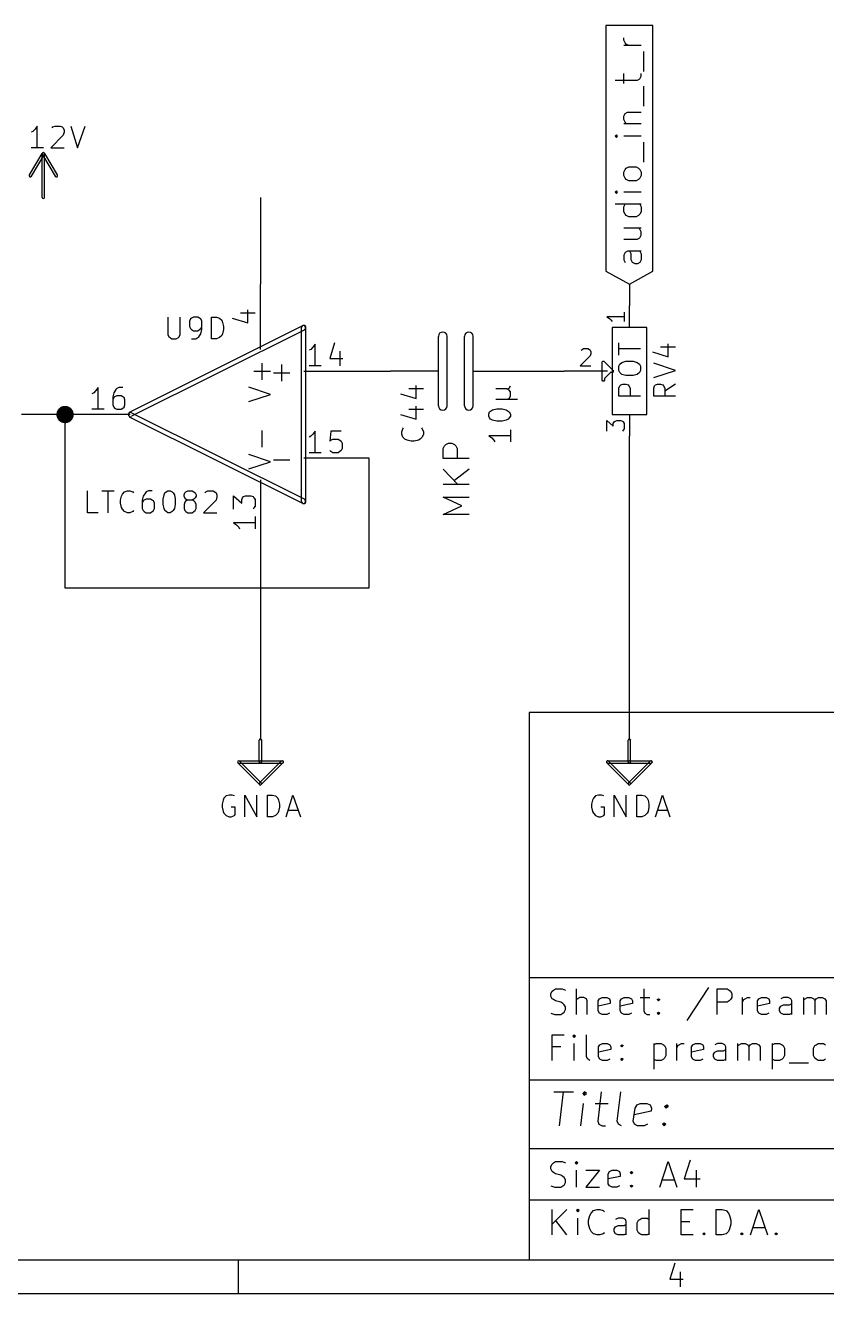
# Model space of a CAD drawing. Extents: x 10 to 329, y -200 to -10.
# Drawn here: x 147.5 to 194.4, y -200 to -125.8 of the extents above; entities that cross this region are included whole.
import ezdxf

# ---------------------------------------------------------------- set-up
doc = ezdxf.new("R2010")
doc.units = 0
doc.header["$MEASUREMENT"] = 0
doc.layers.add('BLACK', color=7, linetype='CONTINUOUS')
doc.layers.add('WHITE', color=7, linetype='CONTINUOUS')

msp = doc.modelspace()

# ---------------------------------------------------------------- linework, layer by layer
at = {"layer": 'Black'}
for p, q in [((182.88, -125.832), (181.508, -125.832)), ((181.508, -125.832), (181.508, -140.208)), ((184.252, -125.832), (182.88, -125.832)), ((184.252, -140.208), (184.252, -125.832)), ((182.55, -126.695), (182.55, -126.568)), ((182.626, -126.848), (182.55, -126.695)), ((183.566, -127), (182.55, -127)), ((182.702, -126.924), (182.626, -126.848)), ((182.855, -127), (182.702, -126.924)), ((183.718, -128.524), (183.718, -127.356)), ((182.042, -129.032), (183.363, -129.032)), ((182.55, -129.235), (182.55, -128.651)), ((183.363, -129.032), (183.49, -128.956)), ((183.49, -128.956), (183.566, -128.803)), ((183.566, -128.803), (183.566, -128.651)), ((183.718, -130.556), (183.718, -129.388)), ((182.55, -131.14), (182.626, -130.988)), ((182.55, -131.343), (182.55, -131.14)), ((182.626, -130.988), (182.778, -130.912)), ((182.778, -130.912), (183.566, -130.912)), ((148.107, -131.902), (147.98, -132.029)), ((148.234, -131.724), (148.107, -131.902)), ((148.234, -132.994), (148.234, -131.724)), ((149.098, -131.826), (149.149, -131.775)), ((149.149, -131.775), (149.276, -131.724)), ((149.276, -131.724), (149.581, -131.724)), ((149.581, -131.724), (149.682, -131.775)), ((149.682, -131.775), (149.758, -131.826)), ((149.758, -131.826), (149.809, -131.953)), ((149.809, -131.953), (149.809, -132.08)), ((150.19, -131.724), (150.597, -132.994)), ((150.597, -132.994), (151.028, -131.724)), ((182.626, -131.496), (182.55, -131.343)), ((182.55, -131.572), (183.566, -131.572)), ((182.702, -131.572), (182.626, -131.496)), ((147.98, -132.029), (147.879, -132.08)), ((149.758, -132.258), (149.022, -132.994)), ((149.809, -132.08), (149.758, -132.258)), ((182.118, -132.232), (182.042, -132.309)), ((182.042, -132.309), (182.118, -132.385)), ((182.042, -132.309), (182.194, -132.309)), ((182.194, -132.309), (182.118, -132.232)), ((182.118, -132.385), (182.194, -132.309)), ((183.566, -132.309), (182.55, -132.309)), ((183.718, -133.833), (183.718, -132.664)), ((147.777, -134.569), (148.514, -133.325)), ((148.59, -132.994), (147.879, -132.994)), ((147.904, -134.645), (148.641, -133.401)), ((148.514, -135.89), (148.514, -133.35)), ((148.539, -133.401), (149.276, -134.645)), ((148.666, -133.325), (149.403, -134.569)), ((148.666, -135.89), (148.666, -133.35)), ((149.022, -132.994), (149.809, -132.994)), ((182.626, -134.264), (182.702, -134.188)), ((182.702, -134.188), (182.855, -134.112)), ((182.855, -134.112), (183.286, -134.112)), ((183.286, -134.112), (183.413, -134.188)), ((183.413, -134.188), (183.49, -134.264)), ((182.55, -134.417), (182.626, -134.264)), ((182.55, -134.62), (182.55, -134.417)), ((182.626, -134.772), (182.55, -134.62)), ((182.702, -134.849), (182.626, -134.772)), ((182.855, -134.925), (182.702, -134.849)), ((183.286, -134.925), (182.855, -134.925)), ((183.413, -134.849), (183.286, -134.925)), ((183.49, -134.772), (183.413, -134.849)), ((183.49, -134.264), (183.566, -134.417)), ((183.566, -134.62), (183.49, -134.772)), ((183.566, -134.417), (183.566, -134.62)), ((182.118, -135.509), (182.042, -135.585)), ((182.042, -135.585), (182.118, -135.661)), ((182.042, -135.585), (182.194, -135.585)), ((182.194, -135.585), (182.118, -135.509)), ((182.118, -135.661), (182.194, -135.585)), ((183.566, -135.585), (182.55, -135.585)), ((161.29, -135.89), (161.29, -140.97)), ((183.566, -136.296), (182.042, -136.296)), ((182.55, -136.449), (182.626, -136.296)), ((182.55, -136.728), (182.55, -136.449)), ((183.49, -136.296), (183.566, -136.449)), ((183.566, -136.449), (183.566, -136.728)), ((182.626, -136.881), (182.55, -136.728)), ((182.702, -136.957), (182.626, -136.881)), ((182.855, -137.033), (182.702, -136.957)), ((183.286, -137.033), (182.855, -137.033)), ((183.413, -136.957), (183.286, -137.033)), ((183.49, -136.881), (183.413, -136.957)), ((183.566, -136.728), (183.49, -136.881)), ((182.55, -137.668), (183.566, -137.668)), ((183.49, -137.744), (183.413, -137.668)), ((183.566, -137.897), (183.49, -137.744)), ((183.566, -138.1), (183.566, -137.897)), ((182.55, -138.328), (183.363, -138.328)), ((183.363, -138.328), (183.49, -138.252)), ((183.49, -138.252), (183.566, -138.1)), ((182.626, -139.116), (182.55, -139.268)), ((182.55, -139.268), (182.55, -139.548)), ((182.778, -139.04), (182.626, -139.116)), ((183.566, -139.04), (182.778, -139.04)), ((182.982, -139.192), (182.905, -139.04)), ((182.982, -139.548), (182.982, -139.192)), ((183.49, -139.04), (183.566, -139.192)), ((183.566, -139.192), (183.566, -139.548)), ((182.55, -139.548), (182.626, -139.7)), ((183.058, -139.7), (182.982, -139.548)), ((183.21, -139.776), (183.058, -139.7)), ((183.363, -139.776), (183.21, -139.776)), ((183.49, -139.7), (183.363, -139.776)), ((183.566, -139.548), (183.49, -139.7)), ((181.508, -140.208), (182.88, -140.97)), ((182.88, -140.97), (184.252, -140.208)), ((161.29, -144.78), (161.29, -140.97)), ((182.88, -140.97), (182.88, -142.24)), ((182.88, -143.51), (182.88, -142.24)), ((159.639, -142.951), (160.553, -143.231)), ((160.122, -142.646), (160.985, -142.646)), ((160.553, -143.231), (160.553, -142.469)), ((182.575, -142.875), (181.559, -142.875)), ((181.559, -142.875), (181.712, -142.977)), ((181.712, -142.977), (181.813, -143.078)), ((181.813, -143.078), (181.864, -143.154)), ((182.575, -142.596), (182.575, -143.154)), ((163.754, -143.408), (153.619, -148.463)), ((163.881, -143.637), (153.746, -148.692)), ((163.703, -153.67), (163.703, -143.51)), ((163.957, -153.67), (163.957, -143.51)), ((181.864, -143.51), (181.864, -148.59)), ((183.896, -143.51), (181.864, -143.51)), ((183.896, -148.59), (183.896, -143.51)), ((164.49, -144.475), (164.363, -144.653)), ((164.49, -145.745), (164.49, -144.475)), ((165.633, -144.399), (165.354, -145.313)), ((171.704, -148.082), (171.704, -144.018)), ((172.212, -148.082), (172.212, -144.018)), ((173.228, -148.082), (173.228, -144.018)), ((173.736, -148.082), (173.736, -144.018)), ((182.27, -145.11), (182.27, -144.399)), ((164.236, -144.78), (164.135, -144.831)), ((164.363, -144.653), (164.236, -144.78)), ((165.354, -145.313), (166.116, -145.313)), ((165.938, -144.882), (165.938, -145.745)), ((180.594, -145.161), (180.01, -145.745)), ((180.061, -144.831), (180.111, -144.78)), ((180.111, -144.78), (180.188, -144.729)), ((180.188, -144.729), (180.442, -144.729)), ((180.442, -144.729), (180.543, -144.78)), ((180.543, -144.78), (180.594, -144.831)), ((180.594, -144.831), (180.619, -144.932)), ((180.619, -145.034), (180.594, -145.161)), ((180.619, -144.932), (180.619, -145.034)), ((183.54, -144.755), (182.27, -144.755)), ((163.83, -146.05), (166.37, -146.05)), ((164.846, -145.745), (164.135, -145.745)), ((166.37, -146.05), (168.91, -146.05)), ((171.704, -146.05), (168.91, -146.05)), ((173.736, -146.05), (176.53, -146.05)), ((176.53, -146.05), (179.07, -146.05)), ((181.61, -146.05), (179.07, -146.05)), ((180.01, -145.745), (180.619, -145.745)), ((181.28, -145.517), (181.331, -145.466)), ((181.28, -146.583), (181.28, -145.517)), ((181.331, -145.466), (181.381, -145.466)), ((181.381, -145.466), (181.915, -145.999)), ((181.813, -146.101), (181.432, -146.482)), ((181.813, -146.126), (181.813, -146.101)), ((181.94, -146.075), (181.889, -146.126)), ((181.915, -145.999), (181.94, -145.999)), ((181.94, -145.999), (181.94, -146.075)), ((182.27, -145.771), (182.321, -145.644)), ((182.27, -146.025), (182.27, -145.771)), ((182.321, -146.126), (182.27, -146.025)), ((182.321, -145.644), (182.448, -145.542)), ((182.448, -145.542), (182.677, -145.466)), ((182.677, -145.466), (183.109, -145.466)), ((183.109, -145.466), (183.337, -145.542)), ((183.337, -145.542), (183.464, -145.644)), ((183.464, -145.644), (183.54, -145.771)), ((183.54, -146.025), (183.464, -146.126)), ((183.54, -145.771), (183.54, -146.025)), ((181.331, -146.634), (181.28, -146.583)), ((181.381, -146.634), (181.331, -146.634)), ((181.432, -146.583), (181.381, -146.634)), ((181.432, -146.482), (181.432, -146.583)), ((181.889, -146.126), (181.813, -146.126)), ((182.448, -146.253), (182.321, -146.126)), ((182.372, -146.863), (182.499, -146.812)), ((182.677, -146.304), (182.448, -146.253)), ((182.499, -146.812), (182.677, -146.812)), ((183.109, -146.304), (182.677, -146.304)), ((182.677, -146.812), (182.804, -146.863)), ((183.337, -146.253), (183.109, -146.304)), ((183.464, -146.126), (183.337, -146.253)), ((151.536, -147.32), (151.435, -147.371)), ((151.663, -147.193), (151.536, -147.32)), ((151.79, -147.015), (151.663, -147.193)), ((151.79, -148.285), (151.79, -147.015)), ((152.705, -147.32), (152.654, -147.549)), ((152.654, -147.549), (152.654, -148.031)), ((152.832, -147.117), (152.705, -147.32)), ((152.756, -147.549), (152.705, -147.599)), ((152.883, -147.498), (152.756, -147.549)), ((152.883, -147.066), (152.832, -147.117)), ((153.01, -147.015), (152.883, -147.066)), ((153.137, -147.498), (152.883, -147.498)), ((153.238, -147.015), (153.01, -147.015)), ((153.238, -147.549), (153.137, -147.498)), ((153.314, -147.599), (153.238, -147.549)), ((175.717, -147.091), (175.057, -147.091)), ((175.717, -147.091), (175.844, -147.041)), ((175.844, -147.168), (175.717, -147.091)), ((175.844, -147.041), (175.92, -146.914)), ((175.92, -147.269), (175.844, -147.168)), ((175.844, -147.65), (175.92, -147.523)), ((175.92, -147.523), (175.92, -147.269)), ((182.27, -147.041), (182.321, -146.914)), ((182.27, -147.523), (182.27, -147.041)), ((183.54, -147.523), (182.27, -147.523)), ((182.321, -146.914), (182.372, -146.863)), ((182.804, -146.863), (182.855, -146.914)), ((182.855, -146.914), (182.931, -147.041)), ((182.931, -147.041), (182.931, -147.523)), ((152.146, -148.285), (151.435, -148.285)), ((152.705, -147.599), (152.654, -147.726)), ((152.654, -148.031), (152.705, -148.158)), ((152.705, -148.158), (152.756, -148.209)), ((152.756, -148.209), (152.883, -148.285)), ((152.883, -148.285), (153.137, -148.285)), ((153.137, -148.285), (153.238, -148.209)), ((153.238, -148.209), (153.314, -148.158)), ((153.365, -147.726), (153.314, -147.599)), ((153.314, -148.158), (153.365, -148.031)), ((153.365, -148.031), (153.365, -147.726)), ((174.752, -148.387), (174.879, -148.311)), ((174.879, -148.311), (175.133, -148.26)), ((175.057, -147.701), (176.327, -147.701)), ((175.133, -148.26), (175.438, -148.26)), ((175.438, -148.26), (175.666, -148.311)), ((175.666, -148.311), (175.793, -148.387)), ((175.717, -147.701), (175.844, -147.65)), ((151.13, -148.59), (147.32, -148.59)), ((149.86, -158.75), (149.86, -148.59)), ((153.67, -148.59), (151.13, -148.59)), ((153.619, -148.717), (163.754, -153.772)), ((153.746, -148.488), (163.881, -153.543)), ((174.65, -148.565), (174.701, -148.438)), ((174.65, -148.692), (174.65, -148.565)), ((174.701, -148.793), (174.65, -148.692)), ((174.701, -148.438), (174.752, -148.387)), ((174.752, -148.869), (174.701, -148.793)), ((174.879, -148.92), (174.752, -148.869)), ((175.133, -148.971), (174.879, -148.92)), ((175.438, -148.971), (175.133, -148.971)), ((175.666, -148.92), (175.438, -148.971)), ((175.793, -148.869), (175.666, -148.92)), ((175.793, -148.387), (175.844, -148.438)), ((175.844, -148.793), (175.793, -148.869)), ((175.844, -148.438), (175.92, -148.565)), ((175.92, -148.692), (175.844, -148.793)), ((175.92, -148.565), (175.92, -148.692)), ((181.559, -149.555), (181.559, -148.946)), ((181.559, -148.946), (181.94, -149.276)), ((181.864, -148.59), (183.896, -148.59)), ((181.94, -149.123), (181.991, -149.022)), ((181.991, -149.022), (182.042, -148.971)), ((182.042, -148.971), (182.143, -148.946)), ((182.143, -148.946), (182.372, -148.946)), ((182.372, -148.946), (182.474, -148.971)), ((182.474, -148.971), (182.524, -149.022)), ((182.524, -149.022), (182.575, -149.123)), ((182.88, -148.59), (182.88, -149.86)), ((164.363, -149.733), (164.236, -149.86)), ((164.49, -149.555), (164.363, -149.733)), ((164.49, -150.825), (164.49, -149.555)), ((165.405, -149.555), (165.354, -150.139)), ((166.014, -149.555), (165.405, -149.555)), ((175.92, -149.479), (175.92, -150.19)), ((181.94, -149.276), (181.94, -149.123)), ((182.524, -149.504), (182.474, -149.555)), ((182.575, -149.428), (182.524, -149.504)), ((182.575, -149.123), (182.575, -149.428)), ((164.236, -149.86), (164.135, -149.911)), ((165.354, -150.139), (165.405, -150.089)), ((165.405, -150.089), (165.532, -150.038)), ((165.532, -150.038), (165.837, -150.038)), ((165.837, -150.038), (165.938, -150.089)), ((165.938, -150.089), (166.014, -150.139)), ((166.014, -150.139), (166.065, -150.266)), ((166.065, -150.266), (166.065, -150.571)), ((171.983, -150.571), (172.06, -150.419)), ((172.06, -150.419), (172.136, -150.343)), ((172.136, -150.343), (172.288, -150.266)), ((172.288, -150.266), (172.491, -150.266)), ((172.491, -150.266), (172.644, -150.343)), ((172.644, -150.343), (172.72, -150.419)), ((172.72, -150.419), (172.796, -150.571)), ((175.92, -149.835), (174.65, -149.835)), ((174.65, -149.835), (174.828, -149.962)), ((174.828, -149.962), (174.955, -150.089)), ((174.955, -150.089), (175.006, -150.19)), ((182.88, -167.64), (182.88, -149.86)), ((163.83, -151.13), (166.37, -151.13)), ((164.846, -150.825), (164.135, -150.825)), ((165.405, -150.749), (165.354, -150.698)), ((165.532, -150.825), (165.405, -150.749)), ((165.837, -150.825), (165.532, -150.825)), ((165.938, -150.749), (165.837, -150.825)), ((166.014, -150.698), (165.938, -150.749)), ((166.065, -150.571), (166.014, -150.698)), ((166.37, -151.13), (167.64, -151.13)), ((167.64, -151.13), (167.64, -158.75)), ((171.983, -151.155), (171.983, -150.571)), ((173.507, -151.155), (171.983, -151.155)), ((172.796, -150.571), (172.796, -151.155)), ((171.983, -151.79), (172.847, -152.679)), ((173.507, -151.79), (172.644, -152.451)), ((161.29, -152.4), (161.29, -156.21)), ((173.507, -152.679), (171.983, -152.679)), ((151.181, -154.33), (151.181, -153.06)), ((152.019, -153.06), (152.73, -153.06)), ((152.375, -154.33), (152.375, -153.06)), ((153.111, -153.594), (153.162, -153.365)), ((153.162, -153.365), (153.213, -153.238)), ((153.213, -153.238), (153.34, -153.111)), ((153.34, -153.111), (153.518, -153.06)), ((153.518, -153.06), (153.645, -153.06)), ((153.645, -153.06), (153.822, -153.111)), ((153.822, -153.111), (153.873, -153.162)), ((154.432, -153.365), (154.381, -153.594)), ((154.559, -153.162), (154.432, -153.365)), ((154.61, -153.111), (154.559, -153.162)), ((154.737, -153.06), (154.61, -153.111)), ((154.965, -153.06), (154.737, -153.06)), ((155.6, -153.543), (155.651, -153.289)), ((155.651, -153.289), (155.702, -153.162)), ((155.702, -153.162), (155.778, -153.111)), ((155.778, -153.111), (155.88, -153.06)), ((155.88, -153.06), (156.007, -153.06)), ((156.007, -153.06), (156.134, -153.111)), ((156.134, -153.111), (156.185, -153.162)), ((156.185, -153.162), (156.261, -153.289)), ((156.261, -153.289), (156.312, -153.543)), ((156.82, -153.289), (156.87, -153.162)), ((156.82, -153.365), (156.82, -153.289)), ((156.87, -153.467), (156.82, -153.365)), ((156.87, -153.162), (156.921, -153.111)), ((156.921, -153.543), (156.87, -153.467)), ((156.921, -153.111), (157.048, -153.06)), ((157.048, -153.06), (157.302, -153.06)), ((157.302, -153.06), (157.404, -153.111)), ((157.404, -153.111), (157.48, -153.162)), ((157.48, -153.467), (157.404, -153.543)), ((157.48, -153.162), (157.531, -153.289)), ((157.531, -153.365), (157.48, -153.467)), ((157.531, -153.289), (157.531, -153.365)), ((158.039, -153.162), (158.09, -153.111)), ((158.09, -153.111), (158.217, -153.06)), ((158.217, -153.06), (158.521, -153.06)), ((158.521, -153.06), (158.623, -153.111)), ((158.623, -153.111), (158.699, -153.162)), ((158.699, -153.162), (158.75, -153.289)), ((158.75, -153.416), (158.699, -153.594)), ((158.75, -153.289), (158.75, -153.416)), ((159.715, -154.127), (159.715, -153.34)), ((159.715, -153.34), (160.198, -153.772)), ((160.198, -153.568), (160.249, -153.467)), ((160.249, -153.467), (160.299, -153.391)), ((160.299, -153.391), (160.426, -153.34)), ((160.426, -153.34), (160.731, -153.34)), ((160.731, -153.34), (160.858, -153.391)), ((160.858, -153.391), (160.909, -153.467)), ((160.909, -153.467), (160.985, -153.568)), ((173.076, -153.924), (171.983, -153.416)), ((171.983, -153.416), (173.507, -153.416)), ((153.111, -153.772), (153.111, -153.594)), ((153.162, -154.026), (153.111, -153.772)), ((153.213, -154.127), (153.162, -154.026)), ((153.34, -154.254), (153.213, -154.127)), ((153.518, -154.33), (153.34, -154.254)), ((153.822, -154.254), (153.645, -154.33)), ((153.873, -154.203), (153.822, -154.254)), ((154.381, -153.594), (154.381, -154.076)), ((154.432, -153.645), (154.381, -153.772)), ((154.381, -154.076), (154.432, -154.203)), ((154.483, -153.594), (154.432, -153.645)), ((154.432, -154.203), (154.483, -154.254)), ((154.61, -153.543), (154.483, -153.594)), ((154.483, -154.254), (154.61, -154.33)), ((154.864, -153.543), (154.61, -153.543)), ((154.965, -153.594), (154.864, -153.543)), ((154.864, -154.33), (154.965, -154.254)), ((155.042, -153.645), (154.965, -153.594)), ((154.965, -154.254), (155.042, -154.203)), ((155.092, -153.772), (155.042, -153.645)), ((155.042, -154.203), (155.092, -154.076)), ((155.092, -154.076), (155.092, -153.772)), ((155.6, -153.848), (155.6, -153.543)), ((155.651, -154.076), (155.6, -153.848)), ((155.702, -154.203), (155.651, -154.076)), ((155.778, -154.254), (155.702, -154.203)), ((155.88, -154.33), (155.778, -154.254)), ((156.134, -154.254), (156.007, -154.33)), ((156.185, -154.203), (156.134, -154.254)), ((156.261, -154.076), (156.185, -154.203)), ((156.312, -153.848), (156.261, -154.076)), ((156.312, -153.543), (156.312, -153.848)), ((156.87, -153.721), (156.82, -153.848)), ((156.82, -153.848), (156.82, -154.076)), ((156.82, -154.076), (156.87, -154.203)), ((156.921, -153.645), (156.87, -153.721)), ((156.87, -154.203), (156.921, -154.254)), ((157.048, -153.594), (156.921, -153.543)), ((157.048, -153.594), (156.921, -153.645)), ((156.921, -154.254), (157.048, -154.33)), ((157.302, -153.594), (157.048, -153.594)), ((157.404, -153.543), (157.302, -153.594)), ((157.404, -153.645), (157.302, -153.594)), ((157.302, -154.33), (157.404, -154.254)), ((157.48, -153.721), (157.404, -153.645)), ((157.404, -154.254), (157.48, -154.203)), ((157.531, -153.848), (157.48, -153.721)), ((157.48, -154.203), (157.531, -154.076)), ((157.531, -154.076), (157.531, -153.848)), ((158.699, -153.594), (157.963, -154.33)), ((160.198, -153.772), (160.198, -153.568)), ((160.909, -154.051), (160.858, -154.127)), ((160.985, -153.949), (160.909, -154.051)), ((160.985, -153.568), (160.985, -153.949)), ((171.983, -154.432), (173.076, -153.924)), ((151.79, -154.33), (151.181, -154.33)), ((153.645, -154.33), (153.518, -154.33)), ((154.61, -154.33), (154.864, -154.33)), ((156.007, -154.33), (155.88, -154.33)), ((157.048, -154.33), (157.302, -154.33)), ((157.963, -154.33), (158.75, -154.33)), ((160.985, -154.915), (159.715, -154.915)), ((159.715, -154.915), (159.893, -155.042)), ((160.985, -154.559), (160.985, -155.27)), ((173.507, -154.432), (171.983, -154.432)), ((159.893, -155.042), (160.02, -155.169)), ((160.02, -155.169), (160.071, -155.27)), ((161.29, -156.21), (161.29, -167.64)), ((167.64, -158.75), (149.86, -158.75)), ((177.013, -166.014), (177.013, -198.018)), ((285.013, -166.014), (177.013, -166.014)), ((161.214, -168.91), (161.214, -167.64)), ((161.366, -168.91), (161.366, -167.64)), ((182.804, -168.91), (182.804, -167.64)), ((182.956, -168.91), (182.956, -167.64)), ((159.969, -168.961), (161.239, -170.231)), ((160.02, -168.834), (161.29, -168.834)), ((160.02, -168.986), (161.29, -168.986)), ((160.071, -168.859), (161.341, -170.129)), ((161.239, -170.129), (162.509, -168.859)), ((161.29, -168.834), (162.56, -168.834)), ((161.29, -168.986), (162.56, -168.986)), ((161.341, -170.231), (162.611, -168.961)), ((182.829, -170.231), (181.559, -168.961)), ((181.61, -168.834), (182.88, -168.834)), ((181.61, -168.986), (182.88, -168.986)), ((182.931, -170.129), (181.661, -168.859)), ((184.099, -168.859), (182.829, -170.129)), ((182.88, -168.834), (184.15, -168.834)), ((182.88, -168.986), (184.15, -168.986)), ((184.201, -168.961), (182.931, -170.231)), ((159.106, -171.145), (159.055, -171.374)), ((159.156, -171.018), (159.106, -171.145)), ((159.283, -170.891), (159.156, -171.018)), ((159.461, -170.84), (159.283, -170.891)), ((159.639, -170.84), (159.461, -170.84)), ((159.766, -170.891), (159.639, -170.84)), ((160.376, -172.11), (160.376, -170.84)), ((160.376, -170.84), (161.087, -172.11)), ((161.087, -172.11), (161.087, -170.84)), ((161.696, -172.11), (161.696, -170.84)), ((161.696, -170.84), (162.001, -170.84)), ((162.001, -170.84), (162.179, -170.891)), ((162.179, -170.891), (162.306, -171.018)), ((162.306, -171.018), (162.357, -171.145)), ((162.357, -171.145), (162.408, -171.374)), ((162.789, -172.11), (163.195, -170.84)), ((163.195, -170.84), (163.627, -172.11)), ((180.721, -171.145), (180.67, -171.374)), ((180.772, -171.018), (180.721, -171.145)), ((180.899, -170.891), (180.772, -171.018)), ((181.077, -170.84), (180.899, -170.891)), ((181.254, -170.84), (181.077, -170.84)), ((181.381, -170.891), (181.254, -170.84)), ((181.991, -172.11), (181.991, -170.84)), ((181.991, -170.84), (182.702, -172.11)), ((182.702, -172.11), (182.702, -170.84)), ((183.312, -172.11), (183.312, -170.84)), ((183.312, -170.84), (183.617, -170.84)), ((183.617, -170.84), (183.794, -170.891)), ((183.794, -170.891), (183.921, -171.018)), ((183.921, -171.018), (183.972, -171.145)), ((183.972, -171.145), (184.023, -171.374)), ((184.404, -172.11), (184.81, -170.84)), ((184.81, -170.84), (185.242, -172.11)), ((159.055, -171.374), (159.055, -171.552)), ((159.055, -171.552), (159.106, -171.806)), ((159.106, -171.806), (159.156, -171.907)), ((159.156, -171.907), (159.283, -172.034)), ((159.283, -172.034), (159.461, -172.11)), ((159.817, -171.552), (159.588, -171.552)), ((159.588, -172.11), (159.766, -172.034)), ((159.766, -172.034), (159.817, -171.983)), ((159.817, -171.983), (159.817, -171.552)), ((162.179, -172.034), (162.001, -172.11)), ((162.306, -171.907), (162.179, -172.034)), ((162.357, -171.806), (162.306, -171.907)), ((162.408, -171.552), (162.357, -171.806)), ((162.408, -171.374), (162.408, -171.552)), ((162.916, -171.729), (163.5, -171.729)), ((180.67, -171.374), (180.67, -171.552)), ((180.67, -171.552), (180.721, -171.806)), ((180.721, -171.806), (180.772, -171.907)), ((180.772, -171.907), (180.899, -172.034)), ((180.899, -172.034), (181.077, -172.11)), ((181.432, -171.552), (181.204, -171.552)), ((181.204, -172.11), (181.381, -172.034)), ((181.381, -172.034), (181.432, -171.983)), ((181.432, -171.983), (181.432, -171.552)), ((183.794, -172.034), (183.617, -172.11)), ((183.921, -171.907), (183.794, -172.034)), ((183.972, -171.806), (183.921, -171.907)), ((184.023, -171.552), (183.972, -171.806)), ((184.023, -171.374), (184.023, -171.552)), ((184.531, -171.729), (185.115, -171.729)), ((159.461, -172.11), (159.588, -172.11)), ((162.001, -172.11), (161.696, -172.11)), ((181.077, -172.11), (181.204, -172.11)), ((183.617, -172.11), (183.312, -172.11)), ((177.013, -181.508), (285.013, -181.508)), ((178.283, -182.448), (178.359, -182.321)), ((178.283, -182.601), (178.283, -182.448)), ((178.359, -182.321), (178.435, -182.245)), ((178.435, -182.245), (178.562, -182.169)), ((178.562, -182.169), (178.943, -182.169)), ((178.943, -182.169), (179.146, -182.245)), ((179.781, -183.667), (179.781, -182.169)), ((183.718, -182.169), (183.718, -183.464)), ((187.503, -182.093), (186.233, -184.023)), ((188.011, -183.667), (188.011, -182.169)), ((188.011, -182.169), (188.595, -182.169)), ((188.595, -182.169), (188.722, -182.245)), ((188.722, -182.245), (188.798, -182.321)), ((188.798, -182.321), (188.874, -182.448)), ((188.874, -182.448), (188.874, -182.677)), ((178.359, -182.753), (178.283, -182.601)), ((178.435, -182.804), (178.359, -182.753)), ((178.562, -182.88), (178.435, -182.804)), ((178.867, -182.956), (178.562, -182.88)), ((178.994, -183.032), (178.867, -182.956)), ((179.07, -183.109), (178.994, -183.032)), ((179.146, -183.236), (179.07, -183.109)), ((179.857, -182.753), (179.781, -182.804)), ((179.984, -182.677), (179.857, -182.753)), ((180.213, -182.677), (179.984, -182.677)), ((180.365, -182.753), (180.213, -182.677)), ((180.416, -182.88), (180.365, -182.753)), ((180.416, -183.667), (180.416, -182.88)), ((181.051, -182.88), (181.127, -182.753)), ((181.051, -183.464), (181.051, -182.88)), ((181.762, -183.032), (181.051, -183.185)), ((181.127, -182.753), (181.28, -182.677)), ((181.28, -182.677), (181.559, -182.677)), ((181.559, -182.677), (181.712, -182.753)), ((181.712, -182.753), (181.762, -182.88)), ((181.762, -182.88), (181.762, -183.032)), ((182.347, -182.88), (182.423, -182.753)), ((182.347, -183.464), (182.347, -182.88)), ((183.058, -183.032), (182.347, -183.185)), ((182.423, -182.753), (182.575, -182.677)), ((182.575, -182.677), (182.855, -182.677)), ((182.855, -182.677), (183.007, -182.753)), ((183.007, -182.753), (183.058, -182.88)), ((183.058, -182.88), (183.058, -183.032)), ((183.515, -182.677), (184.074, -182.677)), ((184.506, -182.804), (184.582, -182.753)), ((184.582, -182.88), (184.506, -182.804)), ((184.582, -182.753), (184.658, -182.804)), ((184.582, -182.753), (184.582, -182.88)), ((184.658, -182.804), (184.582, -182.88)), ((188.595, -182.956), (188.011, -182.956)), ((188.722, -182.88), (188.595, -182.956)), ((188.798, -182.804), (188.722, -182.88)), ((188.874, -182.677), (188.798, -182.804)), ((189.509, -183.667), (189.509, -182.677)), ((189.509, -182.956), (189.586, -182.804)), ((189.586, -182.804), (189.662, -182.753)), ((189.662, -182.753), (189.789, -182.677)), ((189.789, -182.677), (189.941, -182.677)), ((190.373, -182.88), (190.449, -182.753)), ((190.373, -183.464), (190.373, -182.88)), ((191.084, -183.032), (190.373, -183.185)), ((190.449, -182.753), (190.602, -182.677)), ((190.602, -182.677), (190.881, -182.677)), ((190.881, -182.677), (191.033, -182.753)), ((191.033, -182.753), (191.084, -182.88)), ((191.084, -182.88), (191.084, -183.032)), ((191.668, -183.312), (191.745, -183.185)), ((191.897, -182.677), (191.745, -182.753)), ((191.745, -183.185), (191.897, -183.109)), ((192.176, -182.677), (191.897, -182.677)), ((191.897, -183.109), (192.253, -183.109)), ((192.329, -182.753), (192.176, -182.677)), ((192.253, -183.109), (192.38, -183.032)), ((192.38, -182.88), (192.329, -182.753)), ((192.38, -183.667), (192.38, -182.88)), ((193.091, -183.667), (193.091, -182.677)), ((193.091, -182.804), (193.167, -182.753)), ((193.167, -182.753), (193.294, -182.677)), ((193.294, -182.677), (193.523, -182.677)), ((193.523, -182.677), (193.675, -182.753)), ((193.675, -182.753), (193.726, -182.88)), ((193.726, -182.88), (193.802, -182.753)), ((193.726, -182.88), (193.726, -183.667)), ((193.802, -182.753), (193.954, -182.677)), ((193.954, -182.677), (194.158, -182.677)), ((194.158, -182.677), (194.31, -182.753)), ((194.31, -182.753), (194.386, -182.88)), ((194.386, -182.88), (194.386, -183.667)), ((178.283, -183.591), (178.511, -183.667)), ((178.511, -183.667), (178.867, -183.667)), ((178.867, -183.667), (178.994, -183.591)), ((178.994, -183.591), (179.07, -183.54)), ((179.07, -183.54), (179.146, -183.388)), ((179.146, -183.388), (179.146, -183.236)), ((181.127, -183.591), (181.051, -183.464)), ((181.28, -183.667), (181.127, -183.591)), ((181.559, -183.667), (181.28, -183.667)), ((181.712, -183.591), (181.559, -183.667)), ((182.423, -183.591), (182.347, -183.464)), ((182.575, -183.667), (182.423, -183.591)), ((182.855, -183.667), (182.575, -183.667)), ((183.007, -183.591), (182.855, -183.667)), ((183.718, -183.464), (183.794, -183.591)), ((183.794, -183.591), (183.921, -183.667)), ((183.921, -183.667), (184.074, -183.667)), ((184.506, -183.591), (184.582, -183.54)), ((184.582, -183.667), (184.506, -183.591)), ((184.582, -183.54), (184.658, -183.591)), ((184.582, -183.54), (184.582, -183.667)), ((184.658, -183.591), (184.582, -183.667)), ((190.449, -183.591), (190.373, -183.464)), ((190.602, -183.667), (190.449, -183.591)), ((190.881, -183.667), (190.602, -183.667)), ((191.033, -183.591), (190.881, -183.667)), ((191.668, -183.464), (191.668, -183.312)), ((191.745, -183.591), (191.668, -183.464)), ((191.897, -183.667), (191.745, -183.591)), ((192.253, -183.667), (191.897, -183.667)), ((192.38, -183.591), (192.253, -183.667)), ((178.359, -186.36), (178.359, -184.861)), ((178.359, -184.861), (179.07, -184.861)), ((179.654, -184.861), (179.578, -184.937)), ((179.578, -184.937), (179.654, -185.014)), ((179.73, -184.937), (179.654, -184.861)), ((179.654, -184.861), (179.654, -185.014)), ((179.654, -185.014), (179.73, -184.937)), ((179.654, -186.36), (179.654, -185.369)), ((180.365, -186.157), (180.365, -184.861)), ((181.153, -185.445), (181.305, -185.369)), ((181.305, -185.369), (181.585, -185.369)), ((181.585, -185.369), (181.737, -185.445)), ((184.302, -185.369), (184.302, -186.868)), ((184.302, -185.445), (184.455, -185.369)), ((184.455, -185.369), (184.734, -185.369)), ((184.734, -185.369), (184.887, -185.445)), ((185.649, -186.36), (185.649, -185.369)), ((185.801, -185.445), (185.928, -185.369)), ((185.928, -185.369), (186.08, -185.369)), ((186.588, -185.445), (186.741, -185.369)), ((186.741, -185.369), (187.02, -185.369)), ((187.02, -185.369), (187.173, -185.445)), ((188.036, -185.369), (187.884, -185.445)), ((188.316, -185.369), (188.036, -185.369)), ((188.468, -185.445), (188.316, -185.369)), ((189.23, -186.36), (189.23, -185.369)), ((189.306, -185.445), (189.433, -185.369)), ((189.433, -185.369), (189.662, -185.369)), ((189.662, -185.369), (189.814, -185.445)), ((189.941, -185.445), (190.094, -185.369)), ((190.094, -185.369), (190.297, -185.369)), ((190.297, -185.369), (190.449, -185.445)), ((191.237, -185.369), (191.237, -186.868)), ((191.237, -185.445), (191.389, -185.369)), ((191.389, -185.369), (191.668, -185.369)), ((191.668, -185.369), (191.821, -185.445)), ((193.802, -185.445), (193.929, -185.369)), ((193.929, -185.369), (194.234, -185.369)), ((194.234, -185.369), (194.361, -185.445)), ((178.867, -185.572), (178.359, -185.572)), ((180.442, -186.284), (180.365, -186.157)), ((181.077, -185.572), (181.153, -185.445)), ((181.077, -186.157), (181.077, -185.572)), ((181.788, -185.725), (181.077, -185.877)), ((181.153, -186.284), (181.077, -186.157)), ((181.737, -185.445), (181.788, -185.572)), ((181.788, -185.572), (181.788, -185.725)), ((182.372, -185.496), (182.448, -185.445)), ((182.448, -185.572), (182.372, -185.496)), ((182.448, -185.445), (182.524, -185.496)), ((182.448, -185.445), (182.448, -185.572)), ((182.524, -185.496), (182.448, -185.572)), ((184.887, -185.445), (184.937, -185.496)), ((184.937, -185.496), (185.014, -185.649)), ((185.014, -186.08), (184.937, -186.233)), ((185.014, -185.649), (185.014, -186.08)), ((185.649, -185.649), (185.725, -185.496)), ((185.725, -185.496), (185.801, -185.445)), ((186.512, -185.572), (186.588, -185.445)), ((186.512, -186.157), (186.512, -185.572)), ((187.223, -185.725), (186.512, -185.877)), ((186.588, -186.284), (186.512, -186.157)), ((187.173, -185.445), (187.223, -185.572)), ((187.223, -185.572), (187.223, -185.725)), ((187.808, -186.004), (187.884, -185.877)), ((187.808, -186.157), (187.808, -186.004)), ((187.884, -186.284), (187.808, -186.157)), ((187.884, -185.877), (188.036, -185.801)), ((188.036, -185.801), (188.392, -185.801)), ((188.392, -185.801), (188.519, -185.725)), ((188.519, -185.572), (188.468, -185.445)), ((188.519, -186.36), (188.519, -185.572)), ((189.23, -185.496), (189.306, -185.445)), ((189.814, -185.445), (189.865, -185.572)), ((189.865, -185.572), (189.941, -185.445)), ((189.865, -185.572), (189.865, -186.36)), ((190.449, -185.445), (190.525, -185.572)), ((190.525, -185.572), (190.525, -186.36)), ((191.821, -185.445), (191.872, -185.496)), ((191.872, -185.496), (191.948, -185.649)), ((191.948, -186.08), (191.872, -186.233)), ((191.948, -185.649), (191.948, -186.08)), ((193.65, -185.649), (193.726, -185.496)), ((193.65, -186.08), (193.65, -185.649)), ((193.726, -186.233), (193.65, -186.08)), ((193.726, -185.496), (193.802, -185.445)), ((180.569, -186.36), (180.442, -186.284)), ((181.305, -186.36), (181.153, -186.284)), ((181.585, -186.36), (181.305, -186.36)), ((181.737, -186.284), (181.585, -186.36)), ((182.372, -186.284), (182.448, -186.233)), ((182.448, -186.36), (182.372, -186.284)), ((182.448, -186.233), (182.524, -186.284)), ((182.448, -186.233), (182.448, -186.36)), ((182.524, -186.284), (182.448, -186.36)), ((184.455, -186.36), (184.302, -186.284)), ((184.734, -186.36), (184.455, -186.36)), ((184.887, -186.284), (184.734, -186.36)), ((184.937, -186.233), (184.887, -186.284)), ((186.741, -186.36), (186.588, -186.284)), ((187.02, -186.36), (186.741, -186.36)), ((187.173, -186.284), (187.02, -186.36)), ((188.036, -186.36), (187.884, -186.284)), ((188.392, -186.36), (188.036, -186.36)), ((188.519, -186.284), (188.392, -186.36)), ((191.389, -186.36), (191.237, -186.284)), ((191.668, -186.36), (191.389, -186.36)), ((191.821, -186.284), (191.668, -186.36)), ((191.872, -186.233), (191.821, -186.284)), ((192.227, -186.512), (193.37, -186.512)), ((193.802, -186.284), (193.726, -186.233)), ((193.929, -186.36), (193.802, -186.284)), ((194.234, -186.36), (193.929, -186.36)), ((194.361, -186.284), (194.234, -186.36)), ((177.013, -187.503), (285.013, -187.503)), ((178.46, -188.189), (179.603, -188.189)), ((178.791, -190.195), (179.019, -188.189)), ((180.264, -188.189), (180.162, -188.29)), ((180.162, -188.29), (180.238, -188.392)), ((180.264, -188.189), (180.238, -188.392)), ((180.238, -188.392), (180.365, -188.29)), ((180.365, -188.29), (180.264, -188.189)), ((181.229, -188.189), (181.026, -189.916)), ((182.169, -189.916), (182.372, -188.189)), ((180.035, -190.195), (180.188, -188.874)), ((180.873, -188.874), (181.635, -188.874)), ((183.21, -189.154), (183.337, -188.951)), ((183.337, -188.951), (183.515, -188.874)), ((183.515, -188.874), (183.896, -188.874)), ((183.896, -188.874), (184.099, -188.951)), ((184.099, -188.951), (184.175, -189.154)), ((184.937, -189.052), (185.064, -188.951)), ((185.039, -189.154), (184.937, -189.052)), ((185.064, -188.951), (185.039, -189.154)), ((185.141, -189.052), (185.039, -189.154)), ((185.064, -188.951), (185.141, -189.052)), ((183.109, -189.916), (183.21, -189.154)), ((184.15, -189.332), (183.159, -189.535)), ((184.175, -189.154), (184.15, -189.332)), ((181.026, -189.916), (181.102, -190.094)), ((181.102, -190.094), (181.28, -190.195)), ((181.28, -190.195), (181.483, -190.195)), ((182.245, -190.094), (182.169, -189.916)), ((182.423, -190.195), (182.245, -190.094)), ((183.185, -190.094), (183.109, -189.916)), ((183.363, -190.195), (183.185, -190.094)), ((183.744, -190.195), (183.363, -190.195)), ((183.947, -190.094), (183.744, -190.195)), ((184.81, -190.094), (184.912, -190.017)), ((184.912, -190.195), (184.81, -190.094)), ((184.912, -190.017), (185.014, -190.094)), ((184.912, -190.017), (184.912, -190.195)), ((185.014, -190.094), (184.912, -190.195)), ((177.013, -191.516), (285.013, -191.516)), ((178.283, -192.557), (178.359, -192.43)), ((178.283, -192.71), (178.283, -192.557)), ((178.359, -192.862), (178.283, -192.71)), ((178.359, -192.43), (178.435, -192.354)), ((178.435, -192.354), (178.562, -192.278)), ((178.562, -192.278), (178.943, -192.278)), ((178.943, -192.278), (179.146, -192.354)), ((179.781, -192.278), (179.705, -192.354)), ((179.705, -192.354), (179.781, -192.43)), ((179.857, -192.354), (179.781, -192.278)), ((179.781, -192.278), (179.781, -192.43)), ((179.781, -192.43), (179.857, -192.354)), ((179.781, -193.777), (179.781, -192.786)), ((180.34, -192.786), (181.127, -192.786)), ((181.127, -192.786), (180.34, -193.777)), ((181.712, -192.862), (181.864, -192.786)), ((181.864, -192.786), (182.143, -192.786)), ((182.143, -192.786), (182.296, -192.862)), ((184.658, -193.777), (185.141, -192.278)), ((185.141, -192.278), (185.649, -193.777)), ((186.436, -192.202), (186.08, -193.294)), ((186.792, -192.786), (186.792, -193.777)), ((178.435, -192.913), (178.359, -192.862)), ((178.562, -192.989), (178.435, -192.913)), ((178.867, -193.065), (178.562, -192.989)), ((178.994, -193.142), (178.867, -193.065)), ((179.07, -193.218), (178.994, -193.142)), ((179.146, -193.345), (179.07, -193.218)), ((179.07, -193.65), (179.146, -193.497)), ((179.146, -193.497), (179.146, -193.345)), ((181.635, -192.989), (181.712, -192.862)), ((181.635, -193.573), (181.635, -192.989)), ((182.347, -193.142), (181.635, -193.294)), ((181.712, -193.7), (181.635, -193.573)), ((182.296, -192.862), (182.347, -192.989)), ((182.347, -192.989), (182.347, -193.142)), ((182.931, -192.913), (183.007, -192.862)), ((183.007, -192.989), (182.931, -192.913)), ((183.007, -192.862), (183.083, -192.913)), ((183.007, -192.862), (183.007, -192.989)), ((183.083, -192.913), (183.007, -192.989)), ((184.785, -193.345), (185.496, -193.345)), ((186.08, -193.294), (187.02, -193.294)), ((178.283, -193.7), (178.511, -193.777)), ((178.511, -193.777), (178.867, -193.777)), ((178.867, -193.777), (178.994, -193.7)), ((178.994, -193.7), (179.07, -193.65)), ((180.34, -193.777), (181.127, -193.777)), ((181.864, -193.777), (181.712, -193.7)), ((182.143, -193.777), (181.864, -193.777)), ((182.296, -193.7), (182.143, -193.777)), ((182.931, -193.7), (183.007, -193.65)), ((183.007, -193.777), (182.931, -193.7)), ((183.007, -193.65), (183.083, -193.7)), ((183.007, -193.65), (183.007, -193.777)), ((183.083, -193.7), (183.007, -193.777)), ((177.013, -194.513), (285.013, -194.513)), ((178.359, -196.571), (178.359, -195.072)), ((179.222, -195.072), (178.359, -195.936)), ((179.222, -196.571), (178.562, -195.707)), ((179.857, -195.072), (179.781, -195.148)), ((179.781, -195.148), (179.857, -195.224)), ((179.934, -195.148), (179.857, -195.072)), ((179.857, -195.072), (179.857, -195.224)), ((179.857, -195.224), (179.934, -195.148)), ((179.857, -196.571), (179.857, -195.58)), ((180.492, -195.707), (180.569, -195.428)), ((180.492, -195.936), (180.492, -195.707)), ((180.569, -195.428), (180.645, -195.301)), ((180.645, -195.301), (180.772, -195.148)), ((180.772, -195.148), (181, -195.072)), ((181, -195.072), (181.153, -195.072)), ((181.153, -195.072), (181.356, -195.148)), ((181.356, -195.148), (181.432, -195.224)), ((182.22, -195.58), (182.067, -195.656)), ((182.499, -195.58), (182.22, -195.58)), ((182.651, -195.656), (182.499, -195.58)), ((182.702, -195.783), (182.651, -195.656)), ((182.702, -196.571), (182.702, -195.783)), ((183.337, -195.859), (183.413, -195.707)), ((183.413, -195.707), (183.49, -195.656)), ((183.49, -195.656), (183.617, -195.58)), ((183.617, -195.58), (183.921, -195.58)), ((183.921, -195.58), (184.048, -195.656)), ((184.048, -196.571), (184.048, -195.072)), ((185.903, -196.571), (185.903, -195.072)), ((185.903, -195.072), (186.614, -195.072)), ((185.903, -195.783), (186.411, -195.783)), ((187.96, -196.571), (187.96, -195.072)), ((187.96, -195.072), (188.316, -195.072)), ((188.316, -195.072), (188.544, -195.148)), ((188.544, -195.148), (188.671, -195.301)), ((188.671, -195.301), (188.747, -195.428)), ((188.747, -195.428), (188.824, -195.707)), ((188.824, -195.707), (188.824, -195.936)), ((189.967, -196.571), (190.449, -195.072)), ((190.449, -195.072), (190.957, -196.571)), ((180.569, -196.215), (180.492, -195.936)), ((180.645, -196.367), (180.569, -196.215)), ((180.772, -196.494), (180.645, -196.367)), ((181, -196.571), (180.772, -196.494)), ((181.356, -196.494), (181.153, -196.571)), ((181.432, -196.444), (181.356, -196.494)), ((181.991, -196.215), (182.067, -196.088)), ((181.991, -196.367), (181.991, -196.215)), ((182.067, -196.494), (181.991, -196.367)), ((182.067, -196.088), (182.22, -196.012)), ((182.22, -196.571), (182.067, -196.494)), ((182.22, -196.012), (182.575, -196.012)), ((182.575, -196.012), (182.702, -195.936)), ((182.702, -196.494), (182.575, -196.571)), ((183.337, -196.291), (183.337, -195.859)), ((183.413, -196.444), (183.337, -196.291)), ((183.49, -196.494), (183.413, -196.444)), ((183.617, -196.571), (183.49, -196.494)), ((184.048, -196.494), (183.921, -196.571)), ((187.173, -196.494), (187.249, -196.444)), ((187.249, -196.571), (187.173, -196.494)), ((187.249, -196.444), (187.325, -196.494)), ((187.249, -196.444), (187.249, -196.571)), ((187.325, -196.494), (187.249, -196.571)), ((188.544, -196.494), (188.316, -196.571)), ((188.671, -196.367), (188.544, -196.494)), ((188.747, -196.215), (188.671, -196.367)), ((188.824, -195.936), (188.747, -196.215)), ((189.382, -196.494), (189.459, -196.444)), ((189.459, -196.571), (189.382, -196.494)), ((189.459, -196.444), (189.535, -196.494)), ((189.459, -196.444), (189.459, -196.571)), ((189.535, -196.494), (189.459, -196.571)), ((190.094, -196.139), (190.805, -196.139)), ((191.389, -196.494), (191.465, -196.444)), ((191.465, -196.571), (191.389, -196.494)), ((191.465, -196.444), (191.541, -196.494)), ((191.465, -196.444), (191.465, -196.571)), ((191.541, -196.494), (191.465, -196.571)), ((181.153, -196.571), (181, -196.571)), ((182.575, -196.571), (182.22, -196.571)), ((183.921, -196.571), (183.617, -196.571)), ((186.614, -196.571), (185.903, -196.571)), ((188.316, -196.571), (187.96, -196.571)), ((11.9888, -198.018), (285.013, -198.018)), ((159.995, -198.018), (159.995, -200)), ((177.013, -198.018), (285.013, -198.018)), ((185.547, -198.222), (185.242, -199.161)), ((185.852, -198.73), (185.852, -199.593)), ((185.242, -199.161), (186.03, -199.161)), ((10.0076, -200), (286.995, -200))]:
    msp.add_line(p, q, dxfattribs=at)
at = {"layer": 'Black', "const_width": 0.508}
msp.add_lwpolyline([(149.606, -148.59, 1), (150.114, -148.59, 1)], format="xyb", close=True, dxfattribs=at)
at = {"layer": 'Black'}
for centre, radius, start, end in [((148.59, -133.35), 0.0762, 360, 540), ((148.59, -133.35), 0.0762, 30.9638, 210.964), ((148.59, -133.35), 0.0762, 329.036, 509.036), ((147.828, -134.62), 0.0762, 149.036, 329.036), ((149.352, -134.62), 0.0762, 210.964, 390.964), ((148.59, -135.89), 0.0762, 180, 360), ((163.83, -143.51), 0.127, 360, 540), ((163.805, -143.51), 0.127, 296.565, 476.565), ((171.958, -144.018), 0.254, 360, 540), ((173.482, -144.018), 0.254, 360, 540), ((171.958, -148.082), 0.254, 180, 360), ((173.482, -148.082), 0.254, 180, 360), ((153.695, -148.59), 0.127, 63.4349, 243.435), ((153.695, -148.59), 0.127, 476.565, 656.565), ((163.83, -153.67), 0.127, 180, 360), ((163.805, -153.67), 0.127, 243.435, 423.435), ((161.29, -167.64), 0.0762, 360, 540), ((182.88, -167.64), 0.0762, 360, 540), ((160.02, -168.91), 0.0762, 90, 270), ((160.02, -168.91), 0.0762, 45, 225), ((161.29, -168.91), 0.0762, 90, 270), ((161.29, -168.91), 0.0762, 180, 360), ((161.29, -168.91), 0.0762, 270, 450), ((162.56, -168.91), 0.0762, 315, 495), ((162.56, -168.91), 0.0762, 270, 450), ((181.61, -168.91), 0.0762, 405, 585), ((181.61, -168.91), 0.0762, 90, 270), ((182.88, -168.91), 0.0762, 90, 270), ((182.88, -168.91), 0.0762, 180, 360), ((182.88, -168.91), 0.0762, 270, 450), ((184.15, -168.91), 0.0762, 315, 495), ((184.15, -168.91), 0.0762, 270, 450), ((161.29, -170.18), 0.0762, 135, 315), ((161.29, -170.18), 0.0762, 225, 405), ((182.88, -170.18), 0.0762, 495, 675), ((182.88, -170.18), 0.0762, 225, 405)]:
    msp.add_arc(centre, radius, start, end, dxfattribs=at)
at = {"layer": 'White'}
for p, q in [((155.88, -142.9), (155.88, -143.916)), ((156.591, -143.916), (156.591, -142.9)), ((157.201, -143.002), (157.15, -143.129)), ((157.15, -143.129), (157.15, -143.434)), ((157.251, -142.951), (157.201, -143.002)), ((157.378, -142.9), (157.251, -142.951)), ((157.632, -142.9), (157.378, -142.9)), ((157.734, -142.951), (157.632, -142.9)), ((157.81, -143.002), (157.734, -142.951)), ((157.861, -143.129), (157.81, -143.002)), ((157.861, -143.612), (157.861, -143.129)), ((158.42, -144.17), (158.42, -142.9)), ((158.42, -142.9), (158.725, -142.9)), ((158.725, -142.9), (158.902, -142.951)), ((158.902, -142.951), (159.029, -143.078)), ((159.029, -143.078), (159.08, -143.205)), ((157.15, -143.434), (157.201, -143.561)), ((157.201, -143.561), (157.251, -143.612)), ((157.251, -143.612), (157.378, -143.688)), ((157.378, -143.688), (157.632, -143.688)), ((157.632, -143.688), (157.734, -143.612)), ((157.683, -144.043), (157.81, -143.866)), ((157.734, -143.612), (157.81, -143.561)), ((157.81, -143.561), (157.861, -143.434)), ((157.81, -143.866), (157.861, -143.612)), ((159.08, -143.866), (159.029, -143.967)), ((159.08, -143.205), (159.131, -143.434)), ((159.131, -143.612), (159.08, -143.866)), ((159.131, -143.434), (159.131, -143.612)), ((155.88, -143.916), (155.931, -144.043)), ((155.931, -144.043), (156.007, -144.094)), ((156.007, -144.094), (156.108, -144.17)), ((156.108, -144.17), (156.362, -144.17)), ((156.362, -144.17), (156.489, -144.094)), ((156.489, -144.094), (156.54, -144.043)), ((156.54, -144.043), (156.591, -143.916)), ((157.251, -144.17), (157.505, -144.17)), ((157.505, -144.17), (157.632, -144.094)), ((157.632, -144.094), (157.683, -144.043)), ((158.725, -144.17), (158.42, -144.17)), ((158.902, -144.094), (158.725, -144.17)), ((159.029, -143.967), (158.902, -144.094)), ((185.141, -145.212), (185.141, -144.45)), ((184.226, -144.932), (185.141, -145.212)), ((184.709, -144.628), (185.572, -144.628)), ((161.874, -146.075), (160.909, -146.075)), ((161.392, -146.558), (161.392, -145.593)), ((162.535, -146.634), (162.535, -145.669)), ((185.572, -146.025), (184.302, -145.593)), ((184.302, -146.431), (185.572, -146.025)), ((162.052, -146.152), (163.017, -146.152)), ((184.404, -146.863), (184.531, -146.812)), ((184.531, -146.812), (184.709, -146.812)), ((184.709, -146.812), (184.836, -146.863)), ((185.572, -146.812), (184.963, -147.218)), ((161.874, -147.422), (160.604, -146.99)), ((160.604, -147.828), (161.874, -147.422)), ((169.494, -147.371), (170.409, -147.65)), ((169.977, -147.066), (170.84, -147.066)), ((170.409, -147.65), (170.409, -146.888)), ((184.302, -147.041), (184.353, -146.914)), ((184.302, -147.523), (184.302, -147.041)), ((185.572, -147.523), (184.302, -147.523)), ((184.353, -146.914), (184.404, -146.863)), ((184.836, -146.863), (184.887, -146.914)), ((184.887, -146.914), (184.963, -147.041)), ((184.963, -147.041), (184.963, -147.523)), ((169.977, -148.285), (170.84, -148.285)), ((170.409, -148.869), (170.409, -148.107)), ((169.494, -148.59), (170.409, -148.869)), ((161.392, -150.495), (161.392, -149.53)), ((169.57, -149.606), (169.621, -149.428)), ((169.57, -149.733), (169.57, -149.606)), ((169.621, -149.911), (169.57, -149.733)), ((169.621, -149.428), (169.672, -149.377)), ((170.713, -149.377), (170.764, -149.428)), ((170.764, -149.428), (170.84, -149.606)), ((170.84, -149.733), (170.764, -149.911)), ((170.84, -149.606), (170.84, -149.733)), ((169.748, -150.038), (169.621, -149.911)), ((169.875, -150.089), (169.748, -150.038)), ((170.104, -150.139), (169.875, -150.089)), ((170.282, -150.139), (170.104, -150.139)), ((170.536, -150.089), (170.282, -150.139)), ((170.637, -150.038), (170.536, -150.089)), ((170.764, -149.911), (170.637, -150.038)), ((161.874, -151.359), (160.604, -150.927)), ((162.052, -151.232), (163.017, -151.232)), ((160.604, -151.765), (161.874, -151.359))]:
    msp.add_line(p, q, dxfattribs=at)

doc.saveas('drawing.dxf')
